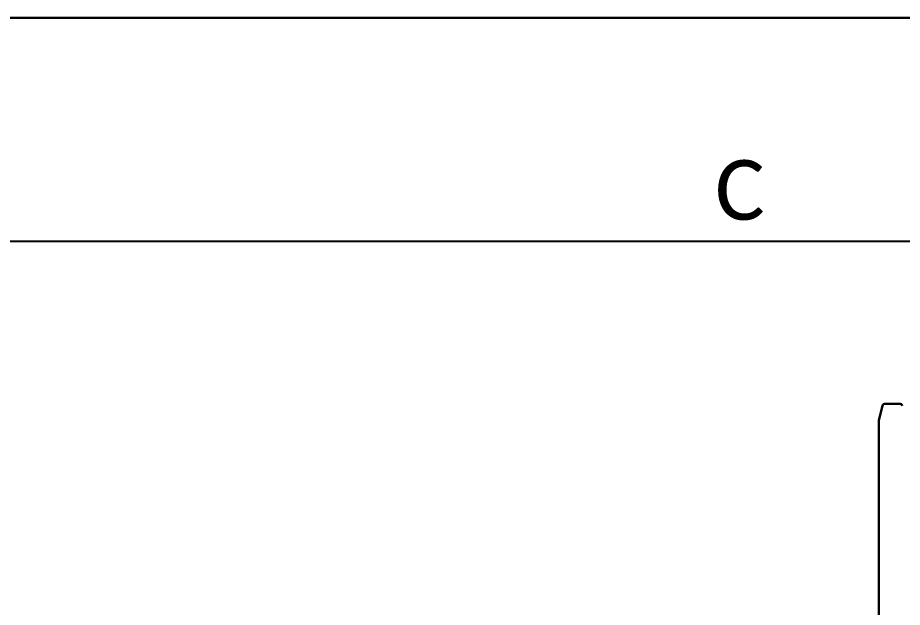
# Model space of a CAD drawing. Header units: millimetres. Extents: x 13935 to 21534, y -198 to 9202.
# Drawn here: x 14854 to 15446, y 8284 to 8678 of the extents above; entities that cross this region are included whole.
import ezdxf

# ---------------------------------------------------------------- set-up
doc = ezdxf.new("R2010")
doc.units = ezdxf.units.MM
doc.header["$LTSCALE"] = 326.7
doc.header["$PDMODE"] = 3
doc.header["$PDSIZE"] = 8
doc.layers.get('0').update_dxf_attribs({"linetype": 'CONTINUOUS'})
doc.layers.get('Defpoints').update_dxf_attribs({"linetype": 'CONTINUOUS'})
doc.styles.get("Standard").update_dxf_attribs({"font": 'calibri.ttf'})
doc.dimstyles.new('DIMSTYLE_1', dxfattribs={"dimtxt": 40, "dimasz": 35, "dimexe": 0.08, "dimexo": 1, "dimgap": 1, "dimtad": 1, "dimdsep": 46, "dimtxsty": 'Standard', "dimblk": '_FILLED', "dimblk1": '_FILLED', "dimblk2": '_FILLED', "dimcen": 0.09, "dimazin": 2, "dimtp": 0.01, "dimtm": 0.01, "dimtfac": 1, "dimtofl": 0, "dimtmove": 0, "dimatfit": 3, "dimldrblk": '_FILLED', "dimfxl": 1, "dimtolj": 1, "dimarcsym": 0})

# ---------------------------------------------------------------- blocks, each defined once
blk = doc.blocks.new('_FILLED')
at = {"color": 0, "linetype": 'ByBlock'}
blk.add_solid([(0, 0), (-1, 0.214), (-1, -0.214)], dxfattribs=at)
blk = doc.blocks.new('*D2237')
at = {"color": 0, "linetype": 'Continuous', "lineweight": -2}
for p, q in [((14585.72, 8138.35), (14585.72, 8528.77)), ((14620.72, 8528.69), (16091.03, 8528.69)), ((16126.03, 8125.39), (16126.03, 8528.77))]:
    blk.add_line(p, q, dxfattribs=at)
at = {"layer": 'Defpoints', "color": 0}
for p in [(16126.03, 8528.69), (14585.72, 8137.35), (16126.03, 8124.39)]:
    blk.add_point(p, dxfattribs=at)
at = {"color": 0, "linetype": 'ByBlock', "lineweight": -2, "xscale": 35, "yscale": 35, "zscale": 35, "rotation": 180}
blk.add_blockref('_FILLED', (14585.72, 8528.69), dxfattribs=at)
at = {"color": 0, "linetype": 'ByBlock', "lineweight": -2, "xscale": 35, "yscale": 35, "zscale": 35}
blk.add_blockref('_FILLED', (16126.03, 8528.69), dxfattribs=at)
at = {"color": 0, "lineweight": 30, "insert": (15337.56, 8583.02), "char_height": 40, "attachment_point": 2, "line_spacing_factor": 0.9}
blk.add_mtext('\\A1;C', dxfattribs=at)

msp = doc.modelspace()

# ---------------------------------------------------------------- linework, layer by layer
at = {"color": 0, "linetype": 'Continuous', "lineweight": 30}
for p, q in [((17075.71672, 8678.34818), (14075.71672, 8678.34818)), ((15433.19672, 8418.59027), (15430.73451, 8408.83992)), ((15434.94158, 8419.94818), (15444.63003, 8419.94818)), ((15430.73451, 8408.83992), (15430.73451, 7847.85643))]:
    msp.add_line(p, q, dxfattribs=at)
for centre, start, end in [((15434.94158, 8418.14818), 90, 165.78218842), ((15444.63003, 8418.14818), 14.21781158, 90)]:
    msp.add_arc(centre, 1.8, start, end, dxfattribs=at)

# ---------------------------------------------------------------- dimensions: what is measured, and where the dimension line sits
dim = msp.add_linear_dim(base=(16126.02578, 8528.68634), p1=(14585.71672, 8137.34818), p2=(16126.02578, 8124.39192), text='C', dimstyle='DIMSTYLE_1', dxfattribs=at)
dim.commit()
dim.dimension.update_dxf_attribs({"geometry": '*D2237', "text_midpoint": (15337.5619, 8528.68634), "dimtype": 160})

doc.saveas('drawing.dxf')
